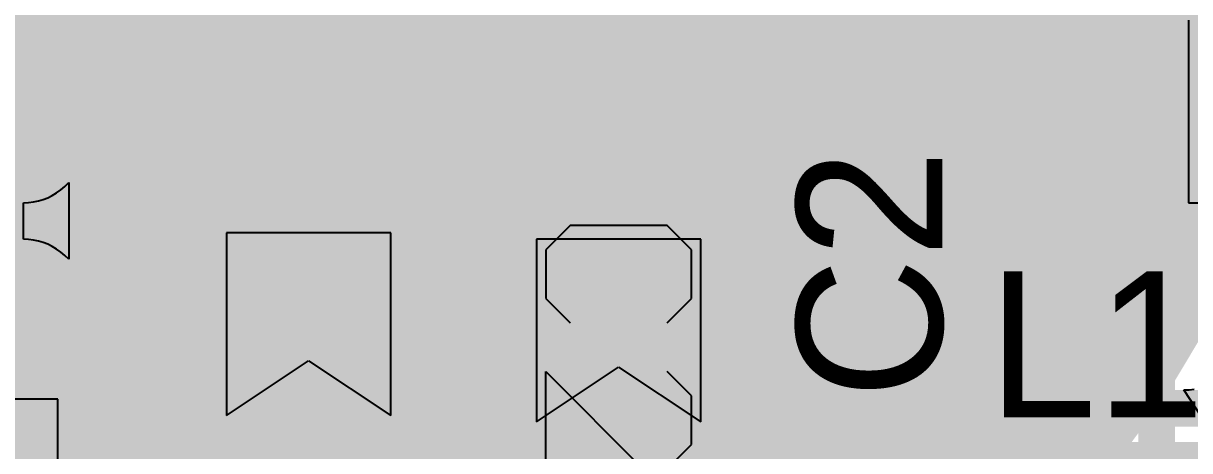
# Model space of a CAD drawing. Header units: millimetres. Extents: x 102.9 to 127.1, y 44.5 to 70.5.
# Drawn here: x 117.14 to 123.53, y 48.89 to 51.23 of the extents above; entities that cross this region are included whole.
import ezdxf

# ---------------------------------------------------------------- set-up
doc = ezdxf.new("R2010")
doc.units = ezdxf.units.MM
for name, color, linetype in [('BottomLayer', 5, 'Continuous'), ('BottomOverlay', 54, 'Continuous'), ('Mechanical3', 76, 'Continuous'), ('MultiLayer', 9, 'Continuous'), ('TopLayer', 1, 'Continuous'), ('TopOverlay', 2, 'Continuous'), ('TopPaste', 8, 'Continuous'), ('TopSolder', 216, 'Continuous'), ('ViaHoleLayer', 16, 'Continuous')]:
    doc.layers.add(name, color=color, linetype=linetype)

# ---------------------------------------------------------------- blocks, each defined once
blk = doc.blocks.new('3034_TR_B_12')
at = {"layer": 'BottomOverlay', "const_width": 0.2}
blk.add_lwpolyline([(10, -0.1, 1), (-10, -0.1, 1)], format="xyb", close=True, dxfattribs=at)
blk = doc.blocks.new('AC5032_2_18')
at = {"layer": 'TopLayer', "const_width": 0.315}
for points in [[(2.5775, 0.835, 1), (2.8925, 0.835, 1)], [(2.5775, -0.835, 1), (2.8925, -0.835, 1)]]:
    blk.add_lwpolyline(points, format="xyb", close=True, dxfattribs=at)
at = {"layer": 'TopLayer'}
for points in [[(2.735, -1.15), (2.735, 1.15), (1.265, -1.15), (1.265, 1.15)], [(3.05, -0.835), (3.05, 0.835), (0.95, -0.835), (0.95, 0.835)]]:
    blk.add_solid(points, dxfattribs=at)
at = {"layer": 'TopPaste', "const_width": 0.315}
for points in [[(2.5775, 0.835, 1), (2.8925, 0.835, 1)], [(2.5775, -0.835, 1), (2.8925, -0.835, 1)]]:
    blk.add_lwpolyline(points, format="xyb", close=True, dxfattribs=at)
at = {"layer": 'TopPaste'}
for points in [[(2.735, -1.15), (2.735, 1.15), (1.265, -1.15), (1.265, 1.15)], [(3.05, -0.835), (3.05, 0.835), (0.95, -0.835), (0.95, 0.835)]]:
    blk.add_solid(points, dxfattribs=at)
at = {"layer": 'TopSolder', "const_width": 0.365}
for points in [[(2.5525, 0.835, 1), (2.9175, 0.835, 1)], [(2.5525, -0.835, 1), (2.9175, -0.835, 1)]]:
    blk.add_lwpolyline(points, format="xyb", close=True, dxfattribs=at)
at = {"layer": 'TopSolder'}
for points in [[(2.735, -1.2), (2.735, 1.2), (1.265, -1.2), (1.265, 1.2)], [(3.1, -0.835), (3.1, 0.835), (0.9, -0.835), (0.9, 0.835)]]:
    blk.add_solid(points, dxfattribs=at)
blk = doc.blocks.new('L0603_25')
at = {"layer": 'Mechanical3'}
for p, q in [((-1.05, 0.4497), (-1.05, -0.35)), ((-0.117, 0.4497), (-0.2503, 0.3165)), ((-0.117, -0.35), (-0.117, 0.4497)), ((-1.05, -0.35), (-0.5168, -0.35)), ((-0.2503, -0.35), (0.0163, -0.35)), ((0.0163, -0.35), (-0.117, -0.35))]:
    blk.add_line(p, q, dxfattribs=at)
at = {"layer": 'TopLayer'}
for points in [[(-1.125, -0.45), (-0.425, -0.45), (-1.125, 0.45), (-0.425, 0.45)], [(1.1244, 0.45), (0.4244, 0.45), (1.1244, -0.45), (0.4244, -0.45)]]:
    blk.add_solid(points, dxfattribs=at)
at = {"layer": 'TopOverlay', "const_width": 0.178}
for points in [[(-1.325, 0.65), (-1.325, -0.65)], [(1.325, 0.65), (-1.325, 0.65)], [(1.325, 0.65), (1.325, -0.65)], [(1.325, -0.65), (-1.325, -0.65)]]:
    blk.add_lwpolyline(points, dxfattribs=at)
at = {"layer": 'TopOverlay', "const_width": 0.089}
for points in [[(-1.3695, 0.65, 1), (-1.2805, 0.65, 1)], [(-1.3695, 0.65, 1), (-1.2805, 0.65, 1)], [(1.2805, 0.65, 1), (1.3695, 0.65, 1)], [(1.2805, 0.65, 1), (1.3695, 0.65, 1)], [(-1.3695, -0.65, 1), (-1.2805, -0.65, 1)], [(-1.3695, -0.65, 1), (-1.2805, -0.65, 1)], [(1.2805, -0.65, 1), (1.3695, -0.65, 1)], [(1.2805, -0.65, 1), (1.3695, -0.65, 1)]]:
    blk.add_lwpolyline(points, format="xyb", close=True, dxfattribs=at)
at = {"layer": 'TopPaste'}
for p, q in [((-1.125, 0.45), (-1.125, -0.45)), ((-0.425, 0.45), (-1.125, 0.45)), ((-0.625, 0), (-0.425, 0.45)), ((1.1244, 0.45), (0.4244, 0.45)), ((0.4244, 0.45), (0.6244, 0)), ((1.1244, -0.45), (1.1244, 0.45)), ((-0.425, -0.45), (-0.625, 0)), ((0.6244, 0), (0.4244, -0.45)), ((-1.125, -0.45), (-0.425, -0.45)), ((0.4244, -0.45), (1.1244, -0.45))]:
    blk.add_line(p, q, dxfattribs=at)
at = {"layer": 'TopSolder'}
for points in [[(-1.175, -0.5), (-0.375, -0.5), (-1.175, 0.5), (-0.375, 0.5)], [(1.1744, 0.5), (0.3744, 0.5), (1.1744, -0.5), (0.3744, -0.5)]]:
    blk.add_solid(points, dxfattribs=at)
blk = doc.blocks.new('QFN32_TI_26')
at = {"layer": 'TopOverlay', "const_width": 0.2}
for points in [[(5.025, 0.875), (4.525, 0.875)], [(5.025, 0.3), (5.025, 0.875)]]:
    blk.add_lwpolyline(points, dxfattribs=at)
at = {"layer": 'TopOverlay', "const_width": 0.1}
for points in [[(4.475, 0.875, 1), (4.575, 0.875, 1)], [(4.975, 0.875, 1), (5.075, 0.875, 1)], [(4.975, 0.875, 1), (5.075, 0.875, 1)], [(4.975, 0.3, 1), (5.075, 0.3, 1)]]:
    blk.add_lwpolyline(points, format="xyb", close=True, dxfattribs=at)
blk = doc.blocks.new('CC0603_33')
at = {"layer": 'TopLayer'}
blk.add_solid([(-1.35, -0.45), (-0.35, -0.45), (-1.35, 0.45), (-0.35, 0.45)], dxfattribs=at)
at = {"layer": 'TopOverlay', "const_width": 0.178}
blk.add_lwpolyline([(-1.5329, -0.6469, -0.201181), (-1.5318, 0.6496)], format="xyb", dxfattribs=at)
at = {"layer": 'TopOverlay', "const_width": 0.089}
for points in [[(-1.5763, 0.6496, 1), (-1.4873, 0.6496, 1)], [(-1.5695, 0.65, 1), (-1.4805, 0.65, 1)]]:
    blk.add_lwpolyline(points, format="xyb", close=True, dxfattribs=at)
at = {"layer": 'TopOverlay', "const_width": 0.178}
blk.add_lwpolyline([(-1.525, 0.65), (1.525, 0.65)], dxfattribs=at)
at = {"layer": 'TopPaste'}
for p, q in [((-1.35, 0.45), (-1.35, -0.45)), ((-0.35, 0.45), (-1.35, 0.45))]:
    blk.add_line(p, q, dxfattribs=at)
at = {"layer": 'TopSolder'}
blk.add_solid([(-1.4, -0.5), (-0.3, -0.5), (-1.4, 0.5), (-0.3, 0.5)], dxfattribs=at)
blk = doc.blocks.new('CC0805_39')
at = {"layer": 'TopLayer'}
blk.add_solid([(1.475, -0.725), (1.475, 0.725), (0.325, -0.725), (0.325, 0.725)], dxfattribs=at)
at = {"layer": 'TopOverlay', "const_width": 0.1}
for points in [[(1.65, 0.9), (1.65, -0.9)], [(-1.65, -0.9), (1.65, -0.9)]]:
    blk.add_lwpolyline(points, dxfattribs=at)
at = {"layer": 'TopOverlay', "const_width": 0.05}
blk.add_lwpolyline([(1.625, -0.9, 1), (1.675, -0.9, 1)], format="xyb", close=True, dxfattribs=at)
blk.add_lwpolyline([(1.625, -0.9, 1), (1.675, -0.9, 1)], format="xyb", close=True, dxfattribs=at)
at = {"layer": 'TopPaste'}
for p, q in [((1.475, -0.725), (1.475, 0.725)), ((0.325, -0.725), (1.475, -0.725))]:
    blk.add_line(p, q, dxfattribs=at)
at = {"layer": 'TopSolder'}
blk.add_solid([(1.525, -0.775), (1.525, 0.775), (0.275, -0.775), (0.275, 0.775)], dxfattribs=at)
blk = doc.blocks.new('CC0603_43')
at = {"layer": 'TopLayer'}
blk.add_solid([(1.35, 0.45), (0.35, 0.45), (1.35, -0.45), (0.35, -0.45)], dxfattribs=at)
at = {"layer": 'TopOverlay', "const_width": 0.178}
for points in [[(-1.525, 0.65), (1.525, 0.65)], [(-1.5231, -0.6477), (1.5249, -0.6477)]]:
    blk.add_lwpolyline(points, dxfattribs=at)
at = {"layer": 'TopOverlay', "const_width": 0.089}
for points in [[(1.4805, 0.65, 1), (1.5695, 0.65, 1)], [(1.4891, 0.6496, 1), (1.5781, 0.6496, 1)], [(1.4804, -0.6477, 1), (1.5694, -0.6477, 1)], [(1.4902, -0.6469, 1), (1.5792, -0.6469, 1)]]:
    blk.add_lwpolyline(points, format="xyb", close=True, dxfattribs=at)
at = {"layer": 'TopOverlay', "const_width": 0.178}
blk.add_lwpolyline([(1.5336, 0.6496, -0.201181), (1.5347, -0.6469)], format="xyb", dxfattribs=at)
at = {"layer": 'TopPaste'}
for p, q in [((1.35, 0.45), (0.35, 0.45)), ((0.35, 0.45), (0.65, 0)), ((1.35, -0.45), (1.35, 0.45)), ((0.65, 0), (0.35, -0.45)), ((0.35, -0.45), (1.35, -0.45))]:
    blk.add_line(p, q, dxfattribs=at)
at = {"layer": 'TopSolder'}
blk.add_solid([(1.4, 0.5), (0.3, 0.5), (1.4, -0.5), (0.3, -0.5)], dxfattribs=at)
blk = doc.blocks.new('CC0603_44')
at = {"layer": 'Mechanical3'}
for p, q in [((-1.2917, 0.3997), (-1.425, 0.2665)), ((-1.0251, 0.3997), (-1.2917, 0.3997)), ((-0.8918, 0.2665), (-1.0251, 0.3997)), ((-0.492, 0.3997), (-0.6253, 0.2665)), ((-0.2254, 0.3997), (-0.492, 0.3997)), ((-0.0921, 0.2665), (-0.2254, 0.3997)), ((-1.425, 0.2665), (-1.425, -0.2667)), ((-0.6253, -0.4), (-0.0921, 0.1332)), ((-1.425, -0.2667), (-1.2917, -0.4)), ((-1.0251, -0.4), (-0.8918, -0.2667)), ((-1.2917, -0.4), (-1.0251, -0.4)), ((-0.0921, -0.4), (-0.6253, -0.4))]:
    blk.add_line(p, q, dxfattribs=at)
at = {"layer": 'TopLayer'}
blk.add_solid([(-1.35, -0.45), (-0.35, -0.45), (-1.35, 0.45), (-0.35, 0.45)], dxfattribs=at)
at = {"layer": 'TopOverlay', "const_width": 0.178}
blk.add_lwpolyline([(-1.5329, -0.6469, -0.201181), (-1.5318, 0.6496)], format="xyb", dxfattribs=at)
at = {"layer": 'TopOverlay', "const_width": 0.089}
for points in [[(-1.5763, 0.6496, 1), (-1.4873, 0.6496, 1)], [(-1.5695, 0.65, 1), (-1.4805, 0.65, 1)], [(-1.5774, -0.6469, 1), (-1.4884, -0.6469, 1)], [(-1.5676, -0.6477, 1), (-1.4786, -0.6477, 1)]]:
    blk.add_lwpolyline(points, format="xyb", close=True, dxfattribs=at)
at = {"layer": 'TopOverlay', "const_width": 0.178}
for points in [[(1.525, 0.65), (-1.525, 0.65)], [(1.5249, -0.6477), (-1.5231, -0.6477)]]:
    blk.add_lwpolyline(points, dxfattribs=at)
at = {"layer": 'TopPaste'}
for p, q in [((-1.35, 0.45), (-1.35, -0.45)), ((-0.35, 0.45), (-1.35, 0.45)), ((-0.65, 0), (-0.35, 0.45)), ((-0.35, -0.45), (-0.65, 0)), ((-1.35, -0.45), (-0.35, -0.45))]:
    blk.add_line(p, q, dxfattribs=at)
at = {"layer": 'TopSolder'}
blk.add_solid([(-1.4, -0.5), (-0.3, -0.5), (-1.4, 0.5), (-0.3, 0.5)], dxfattribs=at)

msp = doc.modelspace()

# ---------------------------------------------------------------- linework, layer by layer
at = {"layer": 'BottomLayer'}
for points, const_width in [([(123.35, 50.6299), (123.35, 56.8436)], 0.2), ([(118.05, 50.975), (118.875, 51.8)], 0.2), ([(118.7405, 51.0998), (118.9735, 51.3328)], 0.2), ([(118.8406, 51.1999), (123.35, 51.1999)], 0.2), ([(118.9648, 51.05), (119.35, 51.05)], 0.2), ([(119.5793, 50.9999), (123.35, 50.9999)], 0.2), ([(116.725, 50.425), (117.275, 50.975)], 0.2), ([(117.275, 50.975), (118.05, 50.975)], 0.2), ([(119.7398, 50.8881), (120.4778, 50.15)], 0.2), ([(119.8279, 50.7999), (123.35, 50.7999)], 0.2), ([(118.725, 50.5), (119.35, 50.5)], 0.5), ([(119.35, 50.5), (120.25, 49.6)], 0.5), ([(122.6677, 49.9476), (123.35, 50.6299)], 0.2), ([(120.0279, 50.5999), (123.32, 50.5999)], 0.2), ([(122.95, 49.6642), (123.75, 50.4642)], 0.2), ([(120.2279, 50.3999), (123.12, 50.3999)], 0.2), ([(120.4279, 50.1999), (121.4891, 50.1999)], 0.2), ([(121.5109, 50.1999), (122.92, 50.1999)], 0.2), ([(117.6, 50.15), (118, 49.75)], 0.2), ([(118.1991, 50.1166), (118.2823, 50.0333)], 0.2), ([(120.4778, 50.15), (121.2602, 50.15)], 0.2), ([(118.3123, 49.9999), (118.3935, 49.9999)], 0.2), ([(121.9473, 49.9999), (122.72, 49.9999)], 0.2), ([(118.9648, 49.95), (119.1222, 49.95)], 0.2), ([(119.1222, 49.95), (119.8602, 49.2119)], 0.2), ([(123.35, 49.4985), (123.7265, 49.875)], 0.2), ([(116.575, 49.825), (117.3, 49.1)], 0.2), ([(118.3969, 49.7999), (119.2723, 49.7999)], 0.2), ([(122.0657, 49.7999), (122.5737, 49.7999)], 0.2), ([(118, 46.6), (118, 49.75)], 0.2), ([(118.4, 47.0472), (118.4, 49.75)], 0.2), ([(120.25, 49.6), (121.5, 49.6)], 0.5), ([(122.55, 46.9407), (122.55, 49.6642)], 0.2), ([(122.95, 46.775), (122.95, 49.6642)], 0.2), ([(118.4, 49.5999), (119.4723, 49.5999)], 0.2), ([(122.1, 49.5999), (122.55, 49.5999)], 0.2), ([(123.35, 46.15), (123.35, 49.4985)], 0.2), ([(118.4, 49.3999), (119.6723, 49.3999)], 0.2), ([(122.0657, 49.3999), (122.55, 49.3999)], 0.2), ([(118.4, 49.1999), (119.8726, 49.1999)], 0.2), ([(121.9471, 49.1999), (122.55, 49.1999)], 0.2), ([(117.3, 46.3), (117.3, 49.1)], 0.2), ([(120.25, 49.05), (121.2602, 49.05)], 0.2), ([(118.4, 48.9999), (122.55, 48.9999)], 0.2), ([(118.4, 48.7999), (122.55, 48.7999)], 0.2)]:
    msp.add_lwpolyline(points, dxfattribs=dict(at, const_width=const_width))
at = {"layer": 'BottomLayer', "const_width": 0.2}
for points in [[(119.95, 51.8, -0.63013), (118.9735, 51.3328)], [(116.9917, 51.2573, -0.199374), (117.275, 51.375)], [(116.9922, 51.2578, -0.198912), (117.275, 51.375)], [(118.7405, 51.0998, -0.096632), (118.9648, 51.05)], [(119.35, 51.05, -0.198912), (119.7389, 50.8889)], [(119.35, 51.05, -0.199481), (119.7398, 50.8881)], [(118.9648, 49.95, -0.390558), (118.1963, 50.2163)], [(121.2602, 50.15, -0.540453), (122.1, 49.6)], [(118.2823, 50.0333, -0.199374), (118.4, 49.75)], [(118.2828, 50.0328, -0.198912), (118.4, 49.75)], [(122.55, 49.6642, -0.199374), (122.6677, 49.9476)], [(122.55, 49.6642, -0.198912), (122.6672, 49.9471)], [(122.1, 49.6, -0.540453), (121.2602, 49.05)], [(120.25, 49.05, -0.199481), (119.8602, 49.2119)], [(120.25, 49.05, -0.198912), (119.8611, 49.2111)]]:
    msp.add_lwpolyline(points, format="xyb", dxfattribs=at)
at = {"layer": 'BottomLayer'}
for points, const_width in [([(118.7906, 51.1999, 1), (118.8906, 51.1999, 1)], 0.1), ([(123.3, 51.1999, 1), (123.4, 51.1999, 1)], 0.1), ([(118.6905, 51.0998, 1), (118.7905, 51.0998, 1)], 0.1), ([(118.6905, 51.0998, 1), (118.7905, 51.0998, 1)], 0.1), ([(118.9148, 51.05, 1), (119.0148, 51.05, 1)], 0.1), ([(118.9148, 51.05, 1), (119.0148, 51.05, 1)], 0.1), ([(119.3, 51.05, 1), (119.4, 51.05, 1)], 0.1), ([(119.3, 51.05, 1), (119.4, 51.05, 1)], 0.1), ([(119.3, 51.05, 1), (119.4, 51.05, 1)], 0.1), ([(119.5293, 50.9999, 1), (119.6293, 50.9999, 1)], 0.1), ([(123.3, 50.9999, 1), (123.4, 50.9999, 1)], 0.1), ([(117.225, 50.975, 1), (117.325, 50.975, 1)], 0.1), ([(117.225, 50.975, 1), (117.325, 50.975, 1)], 0.1), ([(118, 50.975, 1), (118.1, 50.975, 1)], 0.1), ([(118, 50.975, 1), (118.1, 50.975, 1)], 0.1), ([(119.6889, 50.8889, 1), (119.7889, 50.8889, 1)], 0.1), ([(119.6898, 50.8881, 1), (119.7898, 50.8881, 1)], 0.1), ([(119.6898, 50.8881, 1), (119.7898, 50.8881, 1)], 0.1), ([(119.7779, 50.7999, 1), (119.8779, 50.7999, 1)], 0.1), ([(123.3, 50.7999, 1), (123.4, 50.7999, 1)], 0.1), ([(118.575, 50.5, 1), (118.875, 50.5, 1)], 0.3), ([(118.6, 50.5, 1), (118.85, 50.5, 1)], 0.25), ([(119.225, 50.5, 1), (119.475, 50.5, 1)], 0.25), ([(119.225, 50.5, 1), (119.475, 50.5, 1)], 0.25), ([(123.3, 50.6299, 1), (123.4, 50.6299, 1)], 0.1), ([(123.3, 50.6299, 1), (123.4, 50.6299, 1)], 0.1), ([(119.9779, 50.5999, 1), (120.0779, 50.5999, 1)], 0.1), ([(123.27, 50.5999, 1), (123.37, 50.5999, 1)], 0.1), ([(121.975, 50.325, 1), (122.275, 50.325, 1)], 0.3), ([(120.1779, 50.3999, 1), (120.2779, 50.3999, 1)], 0.1), ([(123.07, 50.3999, 1), (123.17, 50.3999, 1)], 0.1), ([(117.45, 50.15, 1), (117.75, 50.15, 1)], 0.3), ([(118.1463, 50.2163, 1), (118.2463, 50.2163, 1)], 0.1), ([(120.3779, 50.1999, 1), (120.4779, 50.1999, 1)], 0.1), ([(121.4391, 50.1999, 1), (121.5391, 50.1999, 1)], 0.1), ([(121.4609, 50.1999, 1), (121.5609, 50.1999, 1)], 0.1), ([(122.87, 50.1999, 1), (122.97, 50.1999, 1)], 0.1), ([(117.55, 50.15, 1), (117.65, 50.15, 1)], 0.1), ([(118.1491, 50.1166, 1), (118.2491, 50.1166, 1)], 0.1), ([(120.4278, 50.15, 1), (120.5278, 50.15, 1)], 0.1), ([(120.4278, 50.15, 1), (120.5278, 50.15, 1)], 0.1), ([(121.2102, 50.15, 1), (121.3102, 50.15, 1)], 0.1), ([(121.2102, 50.15, 1), (121.3102, 50.15, 1)], 0.1), ([(118.2323, 50.0333, 1), (118.3323, 50.0333, 1)], 0.1), ([(118.2323, 50.0333, 1), (118.3323, 50.0333, 1)], 0.1), ([(118.2328, 50.0328, 1), (118.3328, 50.0328, 1)], 0.1), ([(118.2623, 49.9999, 1), (118.3623, 49.9999, 1)], 0.1), ([(118.3435, 49.9999, 1), (118.4435, 49.9999, 1)], 0.1), ([(121.8973, 49.9999, 1), (121.9973, 49.9999, 1)], 0.1), ([(122.67, 49.9999, 1), (122.77, 49.9999, 1)], 0.1), ([(118.9148, 49.95, 1), (119.0148, 49.95, 1)], 0.1), ([(118.9148, 49.95, 1), (119.0148, 49.95, 1)], 0.1), ([(119.0722, 49.95, 1), (119.1722, 49.95, 1)], 0.1), ([(119.0722, 49.95, 1), (119.1722, 49.95, 1)], 0.1), ([(122.6172, 49.9471, 1), (122.7172, 49.9471, 1)], 0.1), ([(122.6177, 49.9476, 1), (122.7177, 49.9476, 1)], 0.1), ([(122.6177, 49.9476, 1), (122.7177, 49.9476, 1)], 0.1), ([(118.3469, 49.7999, 1), (118.4469, 49.7999, 1)], 0.1), ([(119.2223, 49.7999, 1), (119.3223, 49.7999, 1)], 0.1), ([(121.35, 49.6, 1), (121.65, 49.6, 1)], 0.3), ([(122.0157, 49.7999, 1), (122.1157, 49.7999, 1)], 0.1), ([(122.5237, 49.7999, 1), (122.6237, 49.7999, 1)], 0.1), ([(117.95, 49.75, 1), (118.05, 49.75, 1)], 0.1), ([(117.95, 49.75, 1), (118.05, 49.75, 1)], 0.1), ([(118.35, 49.75, 1), (118.45, 49.75, 1)], 0.1), ([(118.35, 49.75, 1), (118.45, 49.75, 1)], 0.1), ([(118.35, 49.75, 1), (118.45, 49.75, 1)], 0.1), ([(120.125, 49.6, 1), (120.375, 49.6, 1)], 0.25), ([(120.125, 49.6, 1), (120.375, 49.6, 1)], 0.25), ([(121.375, 49.6, 1), (121.625, 49.6, 1)], 0.25), ([(122.5, 49.6642, 1), (122.6, 49.6642, 1)], 0.1), ([(122.5, 49.6642, 1), (122.6, 49.6642, 1)], 0.1), ([(122.5, 49.6642, 1), (122.6, 49.6642, 1)], 0.1), ([(122.9, 49.6642, 1), (123, 49.6642, 1)], 0.1), ([(122.9, 49.6642, 1), (123, 49.6642, 1)], 0.1), ([(118.35, 49.5999, 1), (118.45, 49.5999, 1)], 0.1), ([(119.4223, 49.5999, 1), (119.5223, 49.5999, 1)], 0.1), ([(122.05, 49.6, 1), (122.15, 49.6, 1)], 0.1), ([(122.05, 49.6, 1), (122.15, 49.6, 1)], 0.1), ([(122.05, 49.5999, 1), (122.15, 49.5999, 1)], 0.1), ([(122.5, 49.5999, 1), (122.6, 49.5999, 1)], 0.1), ([(123.3, 49.4985, 1), (123.4, 49.4985, 1)], 0.1), ([(123.3, 49.4985, 1), (123.4, 49.4985, 1)], 0.1), ([(118.35, 49.3999, 1), (118.45, 49.3999, 1)], 0.1), ([(119.6223, 49.3999, 1), (119.7223, 49.3999, 1)], 0.1), ([(122.0157, 49.3999, 1), (122.1157, 49.3999, 1)], 0.1), ([(122.5, 49.3999, 1), (122.6, 49.3999, 1)], 0.1), ([(119.8102, 49.2119, 1), (119.9102, 49.2119, 1)], 0.1), ([(119.8102, 49.2119, 1), (119.9102, 49.2119, 1)], 0.1), ([(119.8111, 49.2111, 1), (119.9111, 49.2111, 1)], 0.1), ([(118.35, 49.1999, 1), (118.45, 49.1999, 1)], 0.1), ([(119.8226, 49.1999, 1), (119.9226, 49.1999, 1)], 0.1), ([(121.8971, 49.1999, 1), (121.9971, 49.1999, 1)], 0.1), ([(122.5, 49.1999, 1), (122.6, 49.1999, 1)], 0.1), ([(117.25, 49.1, 1), (117.35, 49.1, 1)], 0.1), ([(117.25, 49.1, 1), (117.35, 49.1, 1)], 0.1), ([(120.2, 49.05, 1), (120.3, 49.05, 1)], 0.1), ([(120.2, 49.05, 1), (120.3, 49.05, 1)], 0.1), ([(120.2, 49.05, 1), (120.3, 49.05, 1)], 0.1), ([(121.2102, 49.05, 1), (121.3102, 49.05, 1)], 0.1), ([(121.2102, 49.05, 1), (121.3102, 49.05, 1)], 0.1), ([(118.35, 48.9999, 1), (118.45, 48.9999, 1)], 0.1), ([(122.5, 48.9999, 1), (122.6, 48.9999, 1)], 0.1), ([(121.25, 48.675, 1), (121.55, 48.675, 1)], 0.3), ([(118.35, 48.7999, 1), (118.45, 48.7999, 1)], 0.1), ([(122.5, 48.7999, 1), (122.6, 48.7999, 1)], 0.1)]:
    msp.add_lwpolyline(points, format="xyb", close=True, dxfattribs=dict(at, const_width=const_width))
at = {"layer": 'BottomOverlay', "const_width": 6.9}
msp.add_lwpolyline([(121.475, 54.8, 1), (108.475, 54.8, 1)], format="xyb", close=True, dxfattribs=at)
at = {"layer": 'MultiLayer', "const_width": 0.3}
for points in [[(118.575, 50.5, 1), (118.875, 50.5, 1)], [(121.975, 50.325, 1), (122.275, 50.325, 1)], [(117.45, 50.15, 1), (117.75, 50.15, 1)], [(121.35, 49.6, 1), (121.65, 49.6, 1)], [(121.25, 48.675, 1), (121.55, 48.675, 1)]]:
    msp.add_lwpolyline(points, format="xyb", close=True, dxfattribs=at)
at = {"layer": 'TopLayer'}
for p, q in [((117.3413, 50.3204), (117.3639, 50.3391)), ((117.3639, 50.3391), (117.3858, 50.36)), ((117.3858, 50.36), (117.3858, 49.94)), ((117.2187, 50.2599), (117.2445, 50.2676)), ((117.2445, 50.2676), (117.2697, 50.2775)), ((117.2697, 50.2775), (117.2942, 50.2896)), ((117.2942, 50.2896), (117.3181, 50.3039)), ((117.3181, 50.3039), (117.3413, 50.3204)), ((117.1372, 50.25), (117.165, 50.2511)), ((117.1372, 50.05), (117.1372, 50.25)), ((117.165, 50.2511), (117.1922, 50.2544)), ((117.1922, 50.2544), (117.2187, 50.2599)), ((117.165, 50.0489), (117.1372, 50.05)), ((117.1922, 50.0456), (117.165, 50.0489)), ((117.2187, 50.0401), (117.1922, 50.0456)), ((117.2445, 50.0324), (117.2187, 50.0401)), ((117.2697, 50.0225), (117.2445, 50.0324)), ((117.2942, 50.0104), (117.2697, 50.0225)), ((117.3181, 49.9961), (117.2942, 50.0104)), ((117.3413, 49.9796), (117.3181, 49.9961)), ((117.3639, 49.9609), (117.3413, 49.9796)), ((117.3858, 49.94), (117.3639, 49.9609)), ((123.4993, 49.2244), (123.5287, 49.2256)), ((123.6301, 49.0244), (123.4993, 49.2244)), ((123.5287, 49.2256), (123.5557, 49.2294))]:
    msp.add_line(p, q, dxfattribs=at)
for points, const_width in [([(122.95, 51.2), (122.95, 52.635)], 0.2), ([(118.725, 50.5), (118.725, 52.25)], 0.2), ([(121.5, 51.9), (122.65, 50.75)], 0.3), ([(123.225, 51.2), (123.225, 51.55)], 0.2), ([(119.35, 51.425), (120.4, 50.375)], 0.2), ([(122.95, 51.2), (123.225, 51.2)], 0.2), ([(119.125, 51.0843), (119.8593, 50.35)], 0.2), ([(119.125, 50.9472), (119.125, 51.0843)], 0.2), ([(119.125, 50.9999), (119.2094, 50.9999)], 0.2), ([(119.2447, 50.7999), (119.4094, 50.7999)], 0.2), ([(122.65, 50.75), (123.975, 50.75)], 0.3), ([(118.7, 50.475), (118.725, 50.5)], 0.5), ([(118.7, 49.5847), (118.7, 50.475)], 0.5), ([(119.3166, 50.5999), (119.6094, 50.5999)], 0.2), ([(120.7597, 50.55), (122.2136, 50.55)], 0.2), ([(122.2136, 50.55), (122.3318, 50.4318)], 0.2), ([(116.8235, 50.425), (117.0985, 50.15)], 0.2), ([(119.3138, 50.3847), (119.45, 50.3847)], 0.2), ([(119.3166, 50.3999), (119.8094, 50.3999)], 0.2), ([(119.45, 48.7847), (119.45, 50.3847)], 0.2), ([(120.4, 49.55), (120.4, 50.375)], 0.2), ([(120.7992, 50.3999), (122.3673, 50.3999)], 0.2), ([(119.65, 50.35), (119.8593, 50.35)], 0.2), ([(119.65, 48.75), (119.65, 50.35)], 0.2), ([(120.8, 50.35), (121.15, 50.35)], 0.2), ([(121.15, 50.0873), (121.15, 50.35)], 0.2), ([(122.65, 50.3), (123.225, 50.3)], 0.2), ([(123.225, 49.95), (123.225, 50.3)], 0.2), ([(119.45, 50.1999), (119.65, 50.1999)], 0.2), ([(121.15, 50.1999), (121.4891, 50.1999)], 0.2), ([(121.5109, 50.1999), (123.225, 50.1999)], 0.2), ([(117.0985, 50.15), (117.6, 50.15)], 0.2), ([(121.7398, 50.15), (121.9, 50.15)], 0.2), ([(119.45, 49.9999), (119.65, 49.9999)], 0.2), ([(122.2776, 49.9999), (123.225, 49.9999)], 0.2), ([(122.2898, 49.9881), (122.7534, 49.5244)], 0.2), ([(123.225, 49.95), (124.4, 49.95)], 0.2), ([(119.45, 49.7999), (119.65, 49.7999)], 0.2), ([(122.4779, 49.7999), (123.6844, 49.7999)], 0.2), ([(117.2006, 48.6), (118.1853, 49.5847)], 0.5), ([(118.1853, 49.5847), (118.7, 49.5847)], 0.5), ([(121.5, 49.6), (121.9, 49.6)], 0.5), ([(121.9, 49.6), (122.3756, 49.1244)], 0.5), ([(119.45, 49.5999), (119.65, 49.5999)], 0.2), ([(122.6779, 49.5999), (123.4706, 49.5999)], 0.2), ([(122.7534, 49.5244), (123.4293, 49.5244)], 0.2), ([(119.45, 49.3999), (119.65, 49.3999)], 0.2), ([(122.3756, 48.2), (122.3756, 49.1244)], 0.5), ([(119.45, 49.1999), (119.65, 49.1999)], 0.2), ([(121.15, 48.75), (121.15, 49.1127)], 0.2), ([(122.3756, 49.1244), (123.8244, 49.1244)], 0.2), ([(121.691, 49.0312), (121.7722, 48.95)], 0.2), ([(119.45, 48.9999), (119.65, 48.9999)], 0.2), ([(121.15, 48.9999), (121.7223, 48.9999)], 0.2), ([(121.7256, 47.45), (121.7256, 48.95)], 0.2), ([(119.45, 48.7999), (119.65, 48.7999)], 0.2), ([(121.15, 48.7999), (121.7256, 48.7999)], 0.2)]:
    msp.add_lwpolyline(points, dxfattribs=dict(at, const_width=const_width))
for points, const_width in [([(122.9, 51.2, 1), (123, 51.2, 1)], 0.1), ([(122.9, 51.2, 1), (123, 51.2, 1)], 0.1), ([(123.175, 51.2, 1), (123.275, 51.2, 1)], 0.1), ([(123.175, 51.2, 1), (123.275, 51.2, 1)], 0.1), ([(119.075, 51.0843, 1), (119.175, 51.0843, 1)], 0.1), ([(119.075, 51.0843, 1), (119.175, 51.0843, 1)], 0.1), ([(119.075, 50.9999, 1), (119.175, 50.9999, 1)], 0.1), ([(119.1594, 50.9999, 1), (119.2594, 50.9999, 1)], 0.1), ([(119.075, 50.9472, 1), (119.175, 50.9472, 1)], 0.1), ([(119.075, 50.9472, 1), (119.175, 50.9472, 1)], 0.1), ([(119.1947, 50.7999, 1), (119.2947, 50.7999, 1)], 0.1), ([(119.3594, 50.7999, 1), (119.4594, 50.7999, 1)], 0.1), ([(122.575, 50.75, 1), (122.725, 50.75, 1)], 0.15), ([(122.575, 50.75, 1), (122.725, 50.75, 1)], 0.15), ([(118.575, 50.5, 1), (118.875, 50.5, 1)], 0.3), ([(118.575, 50.475, 1), (118.825, 50.475, 1)], 0.25), ([(118.575, 50.475, 1), (118.825, 50.475, 1)], 0.25), ([(118.6, 50.5, 1), (118.85, 50.5, 1)], 0.25), ([(119.2666, 50.5999, 1), (119.3666, 50.5999, 1)], 0.1), ([(119.5594, 50.5999, 1), (119.6594, 50.5999, 1)], 0.1), ([(120.7097, 50.55, 1), (120.8097, 50.55, 1)], 0.1), ([(120.7097, 50.55, 1), (120.8097, 50.55, 1)], 0.1), ([(120.7097, 50.55, 1), (120.8097, 50.55, 1)], 0.1), ([(122.1636, 50.55, 1), (122.2636, 50.55, 1)], 0.1), ([(122.1636, 50.55, 1), (122.2636, 50.55, 1)], 0.1), ([(118.675, 50.5, 1), (118.775, 50.5, 1)], 0.1), ([(119.275, 50.5, 1), (119.375, 50.5, 1)], 0.1), ([(119.275, 50.5, 1), (119.375, 50.5, 1)], 0.1), ([(121.975, 50.325, 1), (122.275, 50.325, 1)], 0.3), ([(122.2818, 50.4318, 1), (122.3818, 50.4318, 1)], 0.1), ([(122.2818, 50.4318, 1), (122.3818, 50.4318, 1)], 0.1), ([(122.2818, 50.4318, 1), (122.3818, 50.4318, 1)], 0.1), ([(119.2638, 50.3847, 1), (119.3638, 50.3847, 1)], 0.1), ([(119.2638, 50.3847, 1), (119.3638, 50.3847, 1)], 0.1), ([(119.2666, 50.3999, 1), (119.3666, 50.3999, 1)], 0.1), ([(119.4, 50.3847, 1), (119.5, 50.3847, 1)], 0.1), ([(119.4, 50.3847, 1), (119.5, 50.3847, 1)], 0.1), ([(119.7594, 50.3999, 1), (119.8594, 50.3999, 1)], 0.1), ([(120.35, 50.375, 1), (120.45, 50.375, 1)], 0.1), ([(120.35, 50.375, 1), (120.45, 50.375, 1)], 0.1), ([(120.7492, 50.3999, 1), (120.8492, 50.3999, 1)], 0.1), ([(120.75, 50.375, 1), (120.85, 50.375, 1)], 0.1), ([(120.75, 50.375, 1), (120.85, 50.375, 1)], 0.1), ([(122.3173, 50.3999, 1), (122.4173, 50.3999, 1)], 0.1), ([(117.45, 50.15, 1), (117.75, 50.15, 1)], 0.3), ([(119.6, 50.35, 1), (119.7, 50.35, 1)], 0.1), ([(119.6, 50.35, 1), (119.7, 50.35, 1)], 0.1), ([(119.8093, 50.35, 1), (119.9093, 50.35, 1)], 0.1), ([(119.8093, 50.35, 1), (119.9093, 50.35, 1)], 0.1), ([(120.75, 50.35, 1), (120.85, 50.35, 1)], 0.1), ([(121.1, 50.35, 1), (121.2, 50.35, 1)], 0.1), ([(121.1, 50.35, 1), (121.2, 50.35, 1)], 0.1), ([(122.6, 50.3, 1), (122.7, 50.3, 1)], 0.1), ([(122.6, 50.3, 1), (122.7, 50.3, 1)], 0.1), ([(122.6, 50.3, 1), (122.7, 50.3, 1)], 0.1), ([(123.175, 50.3, 1), (123.275, 50.3, 1)], 0.1), ([(123.175, 50.3, 1), (123.275, 50.3, 1)], 0.1), ([(119.4, 50.1999, 1), (119.5, 50.1999, 1)], 0.1), ([(119.6, 50.1999, 1), (119.7, 50.1999, 1)], 0.1), ([(121.1, 50.1999, 1), (121.2, 50.1999, 1)], 0.1), ([(121.4391, 50.1999, 1), (121.5391, 50.1999, 1)], 0.1), ([(121.4609, 50.1999, 1), (121.5609, 50.1999, 1)], 0.1), ([(123.175, 50.1999, 1), (123.275, 50.1999, 1)], 0.1), ([(117.0485, 50.15, 1), (117.1485, 50.15, 1)], 0.1), ([(117.0485, 50.15, 1), (117.1485, 50.15, 1)], 0.1), ([(117.55, 50.15, 1), (117.65, 50.15, 1)], 0.1), ([(121.6898, 50.15, 1), (121.7898, 50.15, 1)], 0.1), ([(121.6898, 50.15, 1), (121.7898, 50.15, 1)], 0.1), ([(121.85, 50.15, 1), (121.95, 50.15, 1)], 0.1), ([(121.85, 50.15, 1), (121.95, 50.15, 1)], 0.1), ([(121.85, 50.15, 1), (121.95, 50.15, 1)], 0.1), ([(121.1, 50.0873, 1), (121.2, 50.0873, 1)], 0.1), ([(121.1, 50.0873, 1), (121.2, 50.0873, 1)], 0.1), ([(119.4, 49.9999, 1), (119.5, 49.9999, 1)], 0.1), ([(119.6, 49.9999, 1), (119.7, 49.9999, 1)], 0.1), ([(122.2276, 49.9999, 1), (122.3276, 49.9999, 1)], 0.1), ([(122.2389, 49.9889, 1), (122.3389, 49.9889, 1)], 0.1), ([(122.2398, 49.9881, 1), (122.3398, 49.9881, 1)], 0.1), ([(122.2398, 49.9881, 1), (122.3398, 49.9881, 1)], 0.1), ([(123.175, 49.9999, 1), (123.275, 49.9999, 1)], 0.1), ([(123.175, 49.95, 1), (123.275, 49.95, 1)], 0.1), ([(123.175, 49.95, 1), (123.275, 49.95, 1)], 0.1), ([(119.4, 49.7999, 1), (119.5, 49.7999, 1)], 0.1), ([(119.6, 49.7999, 1), (119.7, 49.7999, 1)], 0.1), ([(121.35, 49.6, 1), (121.65, 49.6, 1)], 0.3), ([(122.4279, 49.7999, 1), (122.5279, 49.7999, 1)], 0.1), ([(118.0603, 49.5847, 1), (118.3103, 49.5847, 1)], 0.25), ([(118.0603, 49.5847, 1), (118.3103, 49.5847, 1)], 0.25), ([(118.575, 49.5847, 1), (118.825, 49.5847, 1)], 0.25), ([(118.575, 49.5847, 1), (118.825, 49.5847, 1)], 0.25), ([(121.375, 49.6, 1), (121.625, 49.6, 1)], 0.25), ([(121.775, 49.6, 1), (122.025, 49.6, 1)], 0.25), ([(121.775, 49.6, 1), (122.025, 49.6, 1)], 0.25), ([(119.4, 49.5999, 1), (119.5, 49.5999, 1)], 0.1), ([(119.6, 49.5999, 1), (119.7, 49.5999, 1)], 0.1), ([(122.6279, 49.5999, 1), (122.7279, 49.5999, 1)], 0.1), ([(123.4206, 49.5999, 1), (123.5206, 49.5999, 1)], 0.1), ([(120.35, 49.55, 1), (120.45, 49.55, 1)], 0.1), ([(122.7034, 49.5244, 1), (122.8034, 49.5244, 1)], 0.1), ([(122.7034, 49.5244, 1), (122.8034, 49.5244, 1)], 0.1), ([(123.3793, 49.5244, 1), (123.4793, 49.5244, 1)], 0.1), ([(123.3793, 49.5244, 1), (123.4793, 49.5244, 1)], 0.1), ([(119.4, 49.3999, 1), (119.5, 49.3999, 1)], 0.1), ([(119.6, 49.3999, 1), (119.7, 49.3999, 1)], 0.1), ([(122.2506, 49.1244, 1), (122.5006, 49.1244, 1)], 0.25), ([(122.2506, 49.1244, 1), (122.5006, 49.1244, 1)], 0.25), ([(119.4, 49.1999, 1), (119.5, 49.1999, 1)], 0.1), ([(119.6, 49.1999, 1), (119.7, 49.1999, 1)], 0.1), ([(121.1, 49.1127, 1), (121.2, 49.1127, 1)], 0.1), ([(121.1, 49.1127, 1), (121.2, 49.1127, 1)], 0.1), ([(122.3256, 49.1244, 1), (122.4256, 49.1244, 1)], 0.1), ([(121.641, 49.0312, 1), (121.741, 49.0312, 1)], 0.1), ([(121.641, 49.0312, 1), (121.741, 49.0312, 1)], 0.1), ([(119.4, 48.9999, 1), (119.5, 48.9999, 1)], 0.1), ([(119.6, 48.9999, 1), (119.7, 48.9999, 1)], 0.1), ([(121.1, 48.9999, 1), (121.2, 48.9999, 1)], 0.1), ([(121.6723, 48.9999, 1), (121.7723, 48.9999, 1)], 0.1), ([(121.6756, 48.95, 1), (121.7756, 48.95, 1)], 0.1), ([(121.7222, 48.95, 1), (121.8222, 48.95, 1)], 0.1), ([(121.25, 48.675, 1), (121.55, 48.675, 1)], 0.3), ([(119.4, 48.7999, 1), (119.5, 48.7999, 1)], 0.1), ([(119.6, 48.7999, 1), (119.7, 48.7999, 1)], 0.1), ([(121.1, 48.7999, 1), (121.2, 48.7999, 1)], 0.1), ([(121.6756, 48.7999, 1), (121.7756, 48.7999, 1)], 0.1)]:
    msp.add_lwpolyline(points, format="xyb", close=True, dxfattribs=dict(at, const_width=const_width))
at = {"layer": 'TopLayer', "const_width": 0.2}
for points in [[(119.125, 50.9472, -0.213422), (119.325, 50.5)], [(120.7597, 50.55, -0.113693), (120.8, 50.375)], [(120.7597, 50.55, -0.113693), (120.8, 50.375)], [(119.325, 50.5, -0.048362), (119.3138, 50.3847)], [(122.65, 50.3, -0.198912), (122.3318, 50.4318)], [(122.65, 50.3, -0.198912), (122.3318, 50.4318)], [(121.15, 50.0873, -0.264407), (121.7398, 50.15)], [(121.9, 50.15, -0.198912), (122.2889, 49.9889)], [(121.9, 50.15, -0.199481), (122.2898, 49.9881)], [(123.4293, 49.5244, -0.523556), (124.4, 49.6985)], [(121.691, 49.0312, -0.241211), (121.15, 49.1127)]]:
    msp.add_lwpolyline(points, format="xyb", dxfattribs=at)
at = {"layer": 'ViaHoleLayer', "const_width": 0.15}
for points in [[(118.65, 50.5, 1), (118.8, 50.5, 1)], [(122.05, 50.325, 1), (122.2, 50.325, 1)], [(117.525, 50.15, 1), (117.675, 50.15, 1)], [(121.425, 49.6, 1), (121.575, 49.6, 1)]]:
    msp.add_lwpolyline(points, format="xyb", close=True, dxfattribs=at)

# ---------------------------------------------------------------- block references
for name, p, rotation in [('3034_TR_B_12', (115, 54.7), 180), ('AC5032_2_18', (121.5, 53.9), 270), ('QFN32_TI_26', (116.75, 55.725), 270), ('CC0603_33', (123.975, 51.6), 90), ('CC0603_43', (118.7, 48.7347), 90), ('CC0603_44', (120.4, 48.7), 270), ('CC0805_39', (116.6, 47.7), 90), ('L0603_25', (123.15, 48.2), 180)]:
    msp.add_blockref(name, p, dxfattribs=dict(rotation=rotation))

# ---------------------------------------------------------------- texts
at = {"layer": 'TopOverlay'}
msp.add_text('C2', height=0.8, rotation=90, dxfattribs=at).set_placement((122.175, 49.175))
msp.add_text('L1', height=0.8, dxfattribs=at).set_placement((122.425, 49.075))

doc.saveas('drawing.dxf')
